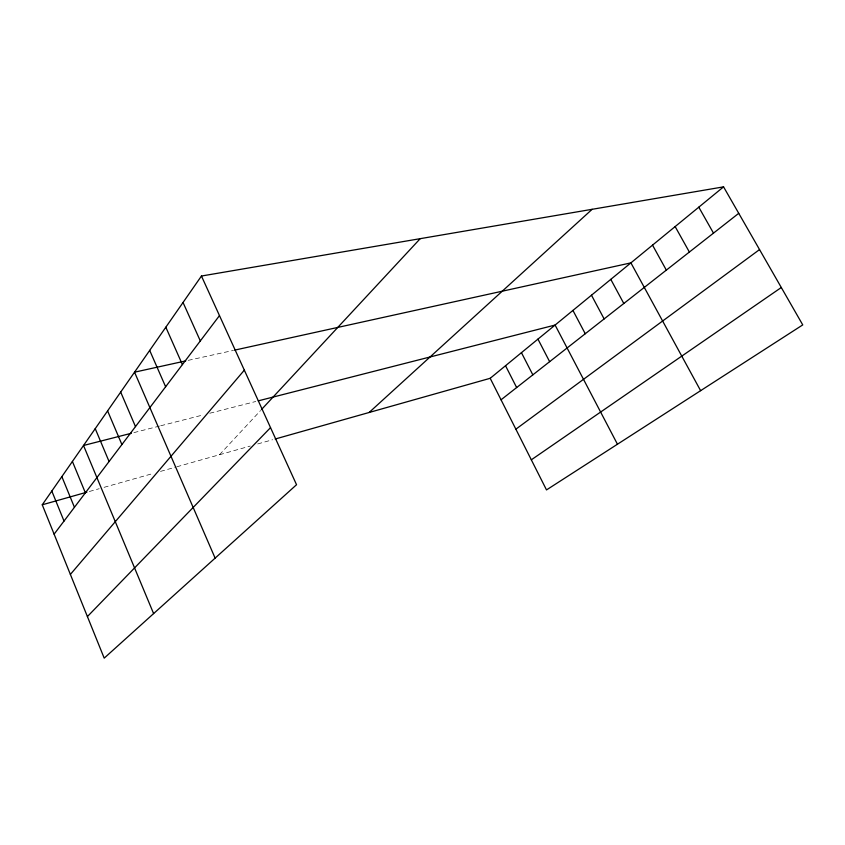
<?xml version="1.0" encoding="UTF-8"?>
<svg xmlns="http://www.w3.org/2000/svg" width="845" height="845" viewBox="0 0 845 845"><rect width="100%" height="100%" fill="white"/><g stroke="black" fill="none" stroke-linecap="round" stroke-linejoin="round"><path stroke-width="0.63" stroke-dasharray="4.22 3.17" d="M219.52 454.726L260.556 410.554M89.327 491.494L99.161 488.716M104.072 487.333L152.966 473.527M160.508 471.394L175.591 467.137M176.848 466.778L250.257 446.054M257.714 443.942L272.639 439.727M133.932 432.608L159.462 426.091M160.73 425.764L202.356 415.138M209.835 413.226L255.781 401.491M188.213 360.361L233.442 350.4"/><path stroke-width="1.27" d="M201.448 276.03L296.542 484.724L104.199 658.139L42.25 504.792L201.448 276.03L723.563 186.861L802.75 324.902L546.504 489.92L490.195 378.296L723.563 186.861M54.112 534.156L219.478 315.597M70.378 574.42L244.332 370.152M261.443 409.593L420.208 238.67M87.405 616.565L270.527 427.644M369.117 412.487L592.134 209.306M501.043 399.801L738.741 213.32M515.862 429.186L759.539 249.581M531.315 459.828L781.298 287.511M42.25 504.792L86.866 492.191M275.174 439.02L490.195 378.296M131.376 433.263L83.518 445.484L153.61 613.597M258.253 400.857L555.102 325.05L617.452 444.227M185.71 360.91L134.535 372.18L215.126 558.133M234.709 350.115L630.909 262.869L700.621 390.675M698.794 207.173L713.486 233.135M675.144 226.576L689.372 252.053M652.53 245.124L666.335 270.125M610.787 279.368L623.8 303.492M591.479 295.211L604.133 318.924M572.931 310.421L585.247 333.733M537.948 339.12L549.641 361.671M521.439 352.661L532.836 374.863M505.532 365.716L516.644 387.559M183.038 302.478L200.318 340.926M165.821 327.216L182.404 364.596M149.692 350.4L165.631 386.767M120.687 392.08L135.485 426.609M107.6 410.881L121.902 444.554M95.231 428.647L109.068 461.528M72.406 461.454L85.377 492.836M61.854 476.622L74.434 507.306M51.809 491.051L64.019 521.059"/></g></svg>
